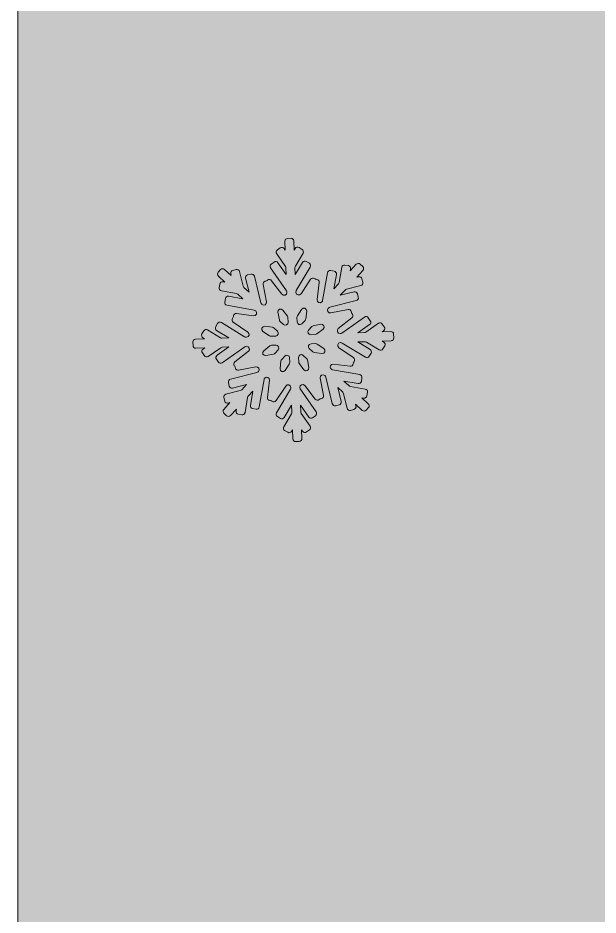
# Model space of a CAD drawing. Header units: millimetres. Extents: x 31 to 225, y -115 to -14.
# Drawn here: x 140.3 to 154.1, y -71.88 to -50.54 of the extents above; entities that cross this region are included whole.
import ezdxf

# ---------------------------------------------------------------- set-up
doc = ezdxf.new("R2010")
doc.units = ezdxf.units.MM
doc.header["$MEASUREMENT"] = 0
doc.layers.add('engraving', color=7, linetype='Continuous')
doc.layers.add('Layer 1', color=7, linetype='Continuous')

msp = doc.modelspace()

# ---------------------------------------------------------------- hatches: boundary and pattern name
at = {"layer": 'Layer 1'}
h = msp.add_hatch(color=2, dxfattribs=at)
h.dxf.hatch_style = 2
edge = h.paths.add_edge_path()
edge.add_spline(control_points=[(211.735, -40.876), (205.828, -35.752), (198.704, -32.392), (190.364, -30.797), (190.364, -30.797), (190.364, -29.654), (190.364, -29.654), (190.364, -27.087), (188.359, -24.969), (185.839, -24.777), (187.344, -23.662), (188.323, -21.878), (188.323, -19.861), (188.323, -16.481), (185.583, -13.74), (182.203, -13.74), (178.822, -13.74), (176.082, -16.481), (176.082, -19.861), (176.082, -21.878), (177.062, -23.662), (178.567, -24.777), (176.046, -24.969), (174.042, -27.087), (174.042, -29.654), (174.042, -29.654), (174.042, -29.716), (174.042, -29.716), (174.042, -29.716), (140.3, -29.716), (140.3, -29.716), (140.3, -29.716), (140.3, -114.865), (140.3, -114.865), (140.3, -114.865), (177.219, -114.865), (177.219, -114.865), (186.464, -114.865), (194.634, -113.223), (201.73, -109.939), (206.311, -107.871), (210.315, -105.094), (213.742, -101.606), (217.168, -98.119), (219.833, -93.933), (221.74, -89.047), (223.645, -84.161), (224.598, -78.555), (224.598, -72.23), (224.598, -58.768), (220.31, -48.317), (211.735, -40.876)], knot_values=[0, 0, 0, 0, 1, 1, 1, 2, 2, 2, 3, 3, 3, 4, 4, 4, 5, 5, 5, 6, 6, 6, 7, 7, 7, 8, 8, 8, 9, 9, 9, 10, 10, 10, 11, 11, 11, 12, 12, 12, 13, 13, 13, 14, 14, 14, 15, 15, 15, 16, 16, 16, 17, 17, 17, 17], degree=3, periodic=1)
edge = h.paths.add_edge_path()
edge.add_spline(control_points=[(178.395, -19.861), (178.395, -17.762), (180.103, -16.054), (182.203, -16.054), (184.302, -16.054), (186.01, -17.762), (186.01, -19.861), (186.01, -21.96), (184.302, -23.668), (182.203, -23.668), (180.103, -23.668), (178.395, -21.96), (178.395, -19.861)], knot_values=[0, 0, 0, 0, 1, 1, 1, 2, 2, 2, 3, 3, 3, 4, 4, 4, 4], degree=3, periodic=1)
edge = h.paths.add_edge_path()
edge.add_spline(control_points=[(191.572, -87.07), (188.734, -91.045), (184.557, -93.031), (179.043, -93.031), (179.043, -93.031), (168.46, -93.031), (168.46, -93.031), (168.46, -93.031), (168.46, -51.551), (168.46, -51.551), (168.46, -51.551), (177.705, -51.551), (177.705, -51.551), (183.625, -51.551), (188.126, -53.558), (191.208, -57.572), (194.289, -61.586), (195.83, -66.553), (195.83, -72.473), (195.83, -78.231), (194.41, -83.097), (191.572, -87.07)], knot_values=[0, 0, 0, 0, 1, 1, 1, 2, 2, 2, 3, 3, 3, 4, 4, 4, 5, 5, 5, 6, 6, 6, 7, 7, 7, 7], degree=3, periodic=1)

# ---------------------------------------------------------------- linework, layer by layer
at = {"layer": 'engraving', "lineweight": 0}
for points, knots in [([(149.238, -58.064), (149.237, -58.028), (149.207, -58), (149.17, -58.001), (149.17, -58.001), (148.962, -58.009), (148.962, -58.009), (148.962, -58.009), (149, -57.982), (149, -57.982), (149.03, -57.961), (149.037, -57.92), (149.016, -57.891), (149.016, -57.891), (148.968, -57.821), (148.968, -57.821), (148.947, -57.791), (148.906, -57.783), (148.876, -57.804), (148.876, -57.804), (148.58, -58.013), (148.58, -58.013), (148.57, -58.021), (148.558, -58.025), (148.545, -58.025), (148.545, -58.025), (148.385, -58.031), (148.385, -58.031), (148.385, -58.031), (148.667, -57.833), (148.667, -57.833), (148.696, -57.812), (148.703, -57.771), (148.683, -57.742), (148.683, -57.742), (148.634, -57.671), (148.634, -57.671), (148.613, -57.641), (148.572, -57.634), (148.542, -57.655), (148.542, -57.655), (148.004, -58.036), (148.004, -58.036), (147.993, -58.043), (147.981, -58.047), (147.968, -58.048), (147.968, -58.048), (147.965, -58.048), (147.965, -58.048), (147.902, -58.05), (147.872, -57.97), (147.922, -57.931), (147.922, -57.931), (148.245, -57.676), (148.245, -57.676), (148.273, -57.654), (148.279, -57.613), (148.257, -57.585), (148.257, -57.585), (148.246, -57.571), (148.246, -57.571), (148.24, -57.563), (148.236, -57.554), (148.234, -57.544), (148.234, -57.544), (148.231, -57.527), (148.231, -57.527), (148.224, -57.492), (148.189, -57.469), (148.153, -57.476), (148.153, -57.476), (147.746, -57.557), (147.746, -57.557), (147.683, -57.569), (147.642, -57.495), (147.684, -57.448), (147.684, -57.448), (147.691, -57.441), (147.691, -57.441), (147.7, -57.431), (147.711, -57.425), (147.724, -57.422), (147.724, -57.422), (148.349, -57.265), (148.349, -57.265), (148.384, -57.256), (148.406, -57.22), (148.397, -57.185), (148.397, -57.185), (148.376, -57.102), (148.376, -57.102), (148.367, -57.067), (148.332, -57.045), (148.297, -57.054), (148.297, -57.054), (147.969, -57.136), (147.969, -57.136), (147.969, -57.136), (148.082, -57.013), (148.082, -57.013), (148.091, -57.003), (148.102, -56.996), (148.114, -56.993), (148.114, -56.993), (148.457, -56.907), (148.457, -56.907), (148.492, -56.899), (148.514, -56.863), (148.505, -56.828), (148.505, -56.828), (148.484, -56.745), (148.484, -56.745), (148.476, -56.709), (148.44, -56.688), (148.405, -56.697), (148.405, -56.697), (148.36, -56.708), (148.36, -56.708), (148.36, -56.708), (148.507, -56.547), (148.507, -56.547), (148.531, -56.521), (148.529, -56.48), (148.503, -56.455), (148.503, -56.455), (148.441, -56.397), (148.441, -56.397), (148.414, -56.372), (148.372, -56.374), (148.348, -56.401), (148.348, -56.401), (148.207, -56.554), (148.207, -56.554), (148.207, -56.554), (148.215, -56.508), (148.215, -56.508), (148.222, -56.473), (148.198, -56.439), (148.162, -56.433), (148.162, -56.433), (148.079, -56.418), (148.079, -56.418), (148.044, -56.411), (148.009, -56.435), (148.003, -56.471), (148.003, -56.471), (147.94, -56.832), (147.94, -56.832), (147.938, -56.844), (147.933, -56.855), (147.924, -56.865), (147.924, -56.865), (147.817, -56.983), (147.817, -56.983), (147.817, -56.983), (147.876, -56.641), (147.876, -56.641), (147.882, -56.606), (147.858, -56.572), (147.823, -56.566), (147.823, -56.566), (147.74, -56.551), (147.74, -56.551), (147.704, -56.544), (147.67, -56.568), (147.664, -56.604), (147.664, -56.604), (147.549, -57.26), (147.549, -57.26), (147.547, -57.272), (147.542, -57.284), (147.533, -57.293), (147.533, -57.293), (147.533, -57.293), (147.533, -57.293), (147.49, -57.34), (147.412, -57.304), (147.42, -57.241), (147.42, -57.241), (147.469, -56.832), (147.469, -56.832), (147.474, -56.796), (147.448, -56.764), (147.412, -56.759), (147.412, -56.759), (147.397, -56.757), (147.397, -56.757), (147.387, -56.756), (147.377, -56.752), (147.368, -56.746), (147.368, -56.746), (147.355, -56.737), (147.355, -56.737), (147.325, -56.717), (147.284, -56.725), (147.264, -56.756), (147.264, -56.756), (147.035, -57.102), (147.035, -57.102), (147, -57.155), (146.917, -57.132), (146.914, -57.069), (146.914, -57.069), (146.914, -57.061), (146.914, -57.061), (146.914, -57.049), (146.917, -57.036), (146.923, -57.025), (146.923, -57.025), (147.255, -56.465), (147.255, -56.465), (147.274, -56.434), (147.264, -56.395), (147.233, -56.376), (147.233, -56.376), (147.161, -56.332), (147.161, -56.332), (147.13, -56.313), (147.089, -56.323), (147.07, -56.354), (147.07, -56.354), (146.897, -56.646), (146.897, -56.646), (146.897, -56.646), (146.891, -56.478), (146.891, -56.478), (146.89, -56.465), (146.893, -56.453), (146.9, -56.442), (146.9, -56.442), (147.082, -56.135), (147.082, -56.135), (147.1, -56.104), (147.09, -56.064), (147.06, -56.045), (147.06, -56.045), (146.987, -56.001), (146.987, -56.001), (146.956, -55.982), (146.915, -55.992), (146.897, -56.024), (146.897, -56.024), (146.874, -56.062), (146.874, -56.062), (146.874, -56.062), (146.865, -55.845), (146.865, -55.845), (146.863, -55.809), (146.833, -55.78), (146.797, -55.782), (146.797, -55.782), (146.713, -55.785), (146.713, -55.785), (146.676, -55.786), (146.648, -55.817), (146.65, -55.853), (146.65, -55.853), (146.658, -56.063), (146.658, -56.063), (146.658, -56.063), (146.633, -56.026), (146.633, -56.026), (146.612, -55.996), (146.571, -55.989), (146.541, -56.01), (146.541, -56.01), (146.472, -56.059), (146.472, -56.059), (146.442, -56.079), (146.435, -56.12), (146.456, -56.15), (146.456, -56.15), (146.664, -56.451), (146.664, -56.451), (146.671, -56.461), (146.675, -56.473), (146.675, -56.485), (146.675, -56.485), (146.682, -56.647), (146.682, -56.647), (146.682, -56.647), (146.486, -56.363), (146.486, -56.363), (146.465, -56.333), (146.424, -56.326), (146.394, -56.347), (146.394, -56.347), (146.325, -56.396), (146.325, -56.396), (146.296, -56.417), (146.289, -56.457), (146.309, -56.487), (146.309, -56.487), (146.687, -57.034), (146.687, -57.034), (146.694, -57.044), (146.698, -57.056), (146.699, -57.069), (146.699, -57.069), (146.699, -57.07), (146.699, -57.07), (146.702, -57.134), (146.62, -57.163), (146.581, -57.112), (146.581, -57.112), (146.333, -56.79), (146.333, -56.79), (146.31, -56.761), (146.269, -56.755), (146.24, -56.778), (146.24, -56.778), (146.228, -56.788), (146.228, -56.788), (146.22, -56.794), (146.21, -56.798), (146.2, -56.8), (146.2, -56.8), (146.185, -56.804), (146.185, -56.804), (146.149, -56.811), (146.126, -56.845), (146.133, -56.881), (146.133, -56.881), (146.214, -57.292), (146.214, -57.292), (146.227, -57.355), (146.152, -57.396), (146.105, -57.353), (146.105, -57.353), (146.101, -57.349), (146.101, -57.349), (146.092, -57.34), (146.085, -57.329), (146.082, -57.317), (146.082, -57.317), (145.925, -56.682), (145.925, -56.682), (145.917, -56.647), (145.881, -56.626), (145.846, -56.635), (145.846, -56.635), (145.764, -56.655), (145.764, -56.655), (145.729, -56.664), (145.708, -56.699), (145.716, -56.734), (145.716, -56.734), (145.798, -57.066), (145.798, -57.066), (145.798, -57.066), (145.677, -56.952), (145.677, -56.952), (145.668, -56.944), (145.661, -56.933), (145.658, -56.92), (145.658, -56.92), (145.572, -56.572), (145.572, -56.572), (145.563, -56.537), (145.528, -56.515), (145.492, -56.524), (145.492, -56.524), (145.411, -56.545), (145.411, -56.545), (145.376, -56.554), (145.354, -56.589), (145.363, -56.624), (145.363, -56.624), (145.374, -56.669), (145.374, -56.669), (145.374, -56.669), (145.216, -56.522), (145.216, -56.522), (145.19, -56.497), (145.148, -56.499), (145.123, -56.526), (145.123, -56.526), (145.066, -56.588), (145.066, -56.588), (145.042, -56.615), (145.043, -56.656), (145.07, -56.68), (145.07, -56.68), (145.224, -56.824), (145.224, -56.824), (145.224, -56.824), (145.179, -56.816), (145.179, -56.816), (145.143, -56.81), (145.109, -56.834), (145.102, -56.87), (145.102, -56.87), (145.088, -56.954), (145.088, -56.954), (145.082, -56.989), (145.105, -57.023), (145.141, -57.03), (145.141, -57.03), (145.497, -57.094), (145.497, -57.094), (145.509, -57.096), (145.521, -57.102), (145.53, -57.111), (145.53, -57.111), (145.648, -57.221), (145.648, -57.221), (145.648, -57.221), (145.311, -57.16), (145.311, -57.16), (145.275, -57.154), (145.241, -57.178), (145.235, -57.214), (145.235, -57.214), (145.22, -57.298), (145.22, -57.298), (145.214, -57.333), (145.238, -57.367), (145.273, -57.374), (145.273, -57.374), (145.921, -57.491), (145.921, -57.491), (145.934, -57.493), (145.945, -57.499), (145.954, -57.508), (145.954, -57.508), (145.957, -57.51), (145.957, -57.51), (146.004, -57.554), (145.967, -57.631), (145.904, -57.623), (145.904, -57.623), (145.5, -57.572), (145.5, -57.572), (145.464, -57.567), (145.431, -57.593), (145.427, -57.629), (145.427, -57.629), (145.425, -57.646), (145.425, -57.646), (145.424, -57.656), (145.42, -57.666), (145.415, -57.674), (145.415, -57.674), (145.405, -57.688), (145.405, -57.688), (145.386, -57.718), (145.394, -57.758), (145.423, -57.778), (145.423, -57.778), (145.771, -58.014), (145.771, -58.014), (145.824, -58.05), (145.8, -58.132), (145.737, -58.134), (145.737, -58.134), (145.729, -58.134), (145.729, -58.134), (145.716, -58.135), (145.703, -58.132), (145.692, -58.125), (145.692, -58.125), (145.139, -57.788), (145.139, -57.788), (145.108, -57.769), (145.067, -57.779), (145.048, -57.811), (145.048, -57.811), (145.005, -57.884), (145.005, -57.884), (144.987, -57.915), (144.997, -57.955), (145.027, -57.973), (145.027, -57.973), (145.318, -58.15), (145.318, -58.15), (145.318, -58.15), (145.152, -58.157), (145.152, -58.157), (145.14, -58.157), (145.127, -58.154), (145.116, -58.147), (145.116, -58.147), (144.813, -57.963), (144.813, -57.963), (144.782, -57.944), (144.741, -57.954), (144.722, -57.985), (144.722, -57.985), (144.679, -58.058), (144.679, -58.058), (144.66, -58.089), (144.67, -58.129), (144.701, -58.148), (144.701, -58.148), (144.742, -58.173), (144.742, -58.173), (144.742, -58.173), (144.526, -58.181), (144.526, -58.181), (144.49, -58.182), (144.461, -58.213), (144.463, -58.249), (144.463, -58.249), (144.466, -58.335), (144.466, -58.335), (144.468, -58.371), (144.498, -58.399), (144.534, -58.398), (144.534, -58.398), (144.743, -58.39), (144.743, -58.39), (144.743, -58.39), (144.705, -58.417), (144.705, -58.417), (144.675, -58.438), (144.668, -58.478), (144.689, -58.508), (144.689, -58.508), (144.737, -58.578), (144.737, -58.578), (144.758, -58.608), (144.799, -58.616), (144.829, -58.595), (144.829, -58.595), (145.125, -58.386), (145.125, -58.386), (145.135, -58.378), (145.147, -58.374), (145.16, -58.374), (145.16, -58.374), (145.32, -58.367), (145.32, -58.367), (145.32, -58.367), (145.038, -58.566), (145.038, -58.566), (145.009, -58.587), (145.002, -58.627), (145.022, -58.657), (145.022, -58.657), (145.071, -58.727), (145.071, -58.727), (145.091, -58.757), (145.133, -58.765), (145.162, -58.744), (145.162, -58.744), (145.701, -58.363), (145.701, -58.363), (145.712, -58.356), (145.724, -58.352), (145.736, -58.351), (145.736, -58.351), (145.74, -58.351), (145.74, -58.351), (145.803, -58.349), (145.833, -58.429), (145.783, -58.468), (145.783, -58.468), (145.46, -58.723), (145.46, -58.723), (145.431, -58.745), (145.426, -58.786), (145.448, -58.814), (145.448, -58.814), (145.459, -58.828), (145.459, -58.828), (145.465, -58.836), (145.469, -58.845), (145.471, -58.855), (145.471, -58.855), (145.474, -58.871), (145.474, -58.871), (145.481, -58.907), (145.516, -58.93), (145.551, -58.923), (145.551, -58.923), (145.959, -58.842), (145.959, -58.842), (146.021, -58.829), (146.063, -58.904), (146.021, -58.95), (146.021, -58.95), (146.014, -58.958), (146.014, -58.958), (146.005, -58.967), (145.994, -58.974), (145.981, -58.977), (145.981, -58.977), (145.356, -59.134), (145.356, -59.134), (145.321, -59.143), (145.299, -59.178), (145.308, -59.214), (145.308, -59.214), (145.329, -59.297), (145.329, -59.297), (145.337, -59.332), (145.373, -59.353), (145.408, -59.345), (145.408, -59.345), (145.736, -59.262), (145.736, -59.262), (145.736, -59.262), (145.623, -59.386), (145.623, -59.386), (145.614, -59.396), (145.603, -59.402), (145.59, -59.405), (145.59, -59.405), (145.248, -59.491), (145.248, -59.491), (145.213, -59.5), (145.191, -59.536), (145.2, -59.571), (145.2, -59.571), (145.221, -59.654), (145.221, -59.654), (145.229, -59.689), (145.265, -59.711), (145.3, -59.702), (145.3, -59.702), (145.345, -59.691), (145.345, -59.691), (145.345, -59.691), (145.198, -59.852), (145.198, -59.852), (145.174, -59.878), (145.175, -59.919), (145.202, -59.944), (145.202, -59.944), (145.264, -60.002), (145.264, -60.002), (145.291, -60.027), (145.332, -60.025), (145.357, -59.998), (145.357, -59.998), (145.497, -59.844), (145.497, -59.844), (145.497, -59.844), (145.489, -59.89), (145.489, -59.89), (145.483, -59.926), (145.507, -59.96), (145.542, -59.966), (145.542, -59.966), (145.625, -59.981), (145.625, -59.981), (145.661, -59.988), (145.695, -59.964), (145.702, -59.928), (145.702, -59.928), (145.765, -59.567), (145.765, -59.567), (145.767, -59.555), (145.772, -59.543), (145.781, -59.534), (145.781, -59.534), (145.888, -59.416), (145.888, -59.416), (145.888, -59.416), (145.829, -59.757), (145.829, -59.757), (145.823, -59.793), (145.846, -59.827), (145.882, -59.833), (145.882, -59.833), (145.965, -59.848), (145.965, -59.848), (146.001, -59.855), (146.035, -59.831), (146.041, -59.795), (146.041, -59.795), (146.155, -59.139), (146.155, -59.139), (146.158, -59.126), (146.163, -59.115), (146.172, -59.106), (146.172, -59.106), (146.172, -59.106), (146.172, -59.106), (146.215, -59.059), (146.293, -59.095), (146.285, -59.158), (146.285, -59.158), (146.235, -59.567), (146.235, -59.567), (146.231, -59.603), (146.257, -59.635), (146.292, -59.64), (146.292, -59.64), (146.308, -59.642), (146.308, -59.642), (146.318, -59.643), (146.328, -59.647), (146.337, -59.652), (146.337, -59.652), (146.35, -59.661), (146.35, -59.661), (146.38, -59.682), (146.421, -59.674), (146.441, -59.643), (146.441, -59.643), (146.67, -59.297), (146.67, -59.297), (146.705, -59.243), (146.788, -59.266), (146.79, -59.33), (146.79, -59.33), (146.791, -59.337), (146.791, -59.337), (146.791, -59.35), (146.788, -59.363), (146.782, -59.374), (146.782, -59.374), (146.449, -59.933), (146.449, -59.933), (146.431, -59.964), (146.441, -60.004), (146.472, -60.023), (146.472, -60.023), (146.544, -60.067), (146.544, -60.067), (146.575, -60.086), (146.616, -60.076), (146.635, -60.045), (146.635, -60.045), (146.808, -59.753), (146.808, -59.753), (146.808, -59.753), (146.814, -59.921), (146.814, -59.921), (146.815, -59.933), (146.812, -59.946), (146.805, -59.957), (146.805, -59.957), (146.623, -60.264), (146.623, -60.264), (146.605, -60.295), (146.615, -60.335), (146.645, -60.354), (146.645, -60.354), (146.718, -60.398), (146.718, -60.398), (146.749, -60.417), (146.79, -60.407), (146.808, -60.375), (146.808, -60.375), (146.831, -60.337), (146.831, -60.337), (146.831, -60.337), (146.84, -60.554), (146.84, -60.554), (146.841, -60.59), (146.872, -60.618), (146.908, -60.617), (146.908, -60.617), (146.992, -60.614), (146.992, -60.614), (147.028, -60.612), (147.057, -60.582), (147.055, -60.546), (147.055, -60.546), (147.047, -60.335), (147.047, -60.335), (147.047, -60.335), (147.072, -60.373), (147.072, -60.373), (147.093, -60.403), (147.134, -60.41), (147.164, -60.389), (147.164, -60.389), (147.233, -60.34), (147.233, -60.34), (147.263, -60.319), (147.27, -60.279), (147.249, -60.249), (147.249, -60.249), (147.041, -59.948), (147.041, -59.948), (147.034, -59.938), (147.03, -59.926), (147.03, -59.913), (147.03, -59.913), (147.023, -59.752), (147.023, -59.752), (147.023, -59.752), (147.219, -60.035), (147.219, -60.035), (147.239, -60.065), (147.281, -60.073), (147.311, -60.052), (147.311, -60.052), (147.38, -60.003), (147.38, -60.003), (147.409, -59.982), (147.416, -59.942), (147.396, -59.912), (147.396, -59.912), (147.018, -59.365), (147.018, -59.365), (147.011, -59.355), (147.007, -59.342), (147.006, -59.33), (147.006, -59.33), (147.006, -59.329), (147.006, -59.329), (147.003, -59.265), (147.084, -59.236), (147.124, -59.286), (147.124, -59.286), (147.372, -59.609), (147.372, -59.609), (147.394, -59.638), (147.436, -59.643), (147.465, -59.621), (147.465, -59.621), (147.477, -59.611), (147.477, -59.611), (147.485, -59.605), (147.495, -59.6), (147.505, -59.598), (147.505, -59.598), (147.52, -59.595), (147.52, -59.595), (147.556, -59.588), (147.579, -59.554), (147.572, -59.518), (147.572, -59.518), (147.491, -59.107), (147.491, -59.107), (147.478, -59.044), (147.553, -59.002), (147.6, -59.046), (147.6, -59.046), (147.604, -59.05), (147.604, -59.05), (147.613, -59.058), (147.62, -59.069), (147.623, -59.082), (147.623, -59.082), (147.779, -59.716), (147.779, -59.716), (147.788, -59.752), (147.824, -59.773), (147.859, -59.764), (147.859, -59.764), (147.941, -59.744), (147.941, -59.744), (147.976, -59.735), (147.997, -59.699), (147.989, -59.664), (147.989, -59.664), (147.907, -59.333), (147.907, -59.333), (147.907, -59.333), (148.028, -59.446), (148.028, -59.446), (148.037, -59.455), (148.044, -59.466), (148.047, -59.479), (148.047, -59.479), (148.133, -59.827), (148.133, -59.827), (148.142, -59.862), (148.177, -59.883), (148.213, -59.875), (148.213, -59.875), (148.294, -59.854), (148.294, -59.854), (148.329, -59.845), (148.351, -59.81), (148.342, -59.775), (148.342, -59.775), (148.331, -59.73), (148.331, -59.73), (148.331, -59.73), (148.488, -59.877), (148.488, -59.877), (148.515, -59.902), (148.557, -59.9), (148.582, -59.873), (148.582, -59.873), (148.639, -59.811), (148.639, -59.811), (148.663, -59.784), (148.662, -59.743), (148.635, -59.718), (148.635, -59.718), (148.481, -59.574), (148.481, -59.574), (148.481, -59.574), (148.526, -59.582), (148.526, -59.582), (148.562, -59.589), (148.596, -59.565), (148.602, -59.529), (148.602, -59.529), (148.617, -59.445), (148.617, -59.445), (148.623, -59.409), (148.6, -59.375), (148.564, -59.369), (148.564, -59.369), (148.208, -59.305), (148.208, -59.305), (148.196, -59.302), (148.184, -59.297), (148.175, -59.288), (148.175, -59.288), (148.057, -59.178), (148.057, -59.178), (148.057, -59.178), (148.394, -59.239), (148.394, -59.239), (148.43, -59.245), (148.464, -59.221), (148.47, -59.185), (148.47, -59.185), (148.485, -59.101), (148.485, -59.101), (148.491, -59.065), (148.467, -59.032), (148.432, -59.025), (148.432, -59.025), (147.784, -58.908), (147.784, -58.908), (147.771, -58.906), (147.76, -58.9), (147.751, -58.891), (147.751, -58.891), (147.747, -58.888), (147.747, -58.888), (147.701, -58.845), (147.737, -58.767), (147.801, -58.775), (147.801, -58.775), (148.204, -58.827), (148.204, -58.827), (148.24, -58.831), (148.273, -58.806), (148.278, -58.77), (148.278, -58.77), (148.28, -58.753), (148.28, -58.753), (148.281, -58.743), (148.285, -58.733), (148.29, -58.725), (148.29, -58.725), (148.299, -58.711), (148.299, -58.711), (148.319, -58.681), (148.311, -58.64), (148.281, -58.62), (148.281, -58.62), (147.934, -58.385), (147.934, -58.385), (147.881, -58.349), (147.905, -58.267), (147.968, -58.265), (147.968, -58.265), (147.976, -58.264), (147.976, -58.264), (147.989, -58.264), (148.002, -58.267), (148.013, -58.274), (148.013, -58.274), (148.566, -58.611), (148.566, -58.611), (148.597, -58.63), (148.638, -58.62), (148.656, -58.588), (148.656, -58.588), (148.7, -58.515), (148.7, -58.515), (148.718, -58.484), (148.708, -58.444), (148.678, -58.426), (148.678, -58.426), (148.387, -58.248), (148.387, -58.248), (148.387, -58.248), (148.552, -58.242), (148.552, -58.242), (148.565, -58.242), (148.578, -58.245), (148.589, -58.252), (148.589, -58.252), (148.892, -58.436), (148.892, -58.436), (148.923, -58.455), (148.964, -58.445), (148.983, -58.414), (148.983, -58.414), (149.026, -58.34), (149.026, -58.34), (149.044, -58.309), (149.035, -58.269), (149.004, -58.251), (149.004, -58.251), (148.963, -58.226), (148.963, -58.226), (148.963, -58.226), (149.179, -58.218), (149.179, -58.218), (149.215, -58.216), (149.243, -58.186), (149.242, -58.15), (149.242, -58.15), (149.238, -58.064), (149.238, -58.064)], [0, 0, 0, 0, 1, 1, 1, 2, 2, 2, 3, 3, 3, 4, 4, 4, 5, 5, 5, 6, 6, 6, 7, 7, 7, 8, 8, 8, 9, 9, 9, 10, 10, 10, 11, 11, 11, 12, 12, 12, 13, 13, 13, 14, 14, 14, 15, 15, 15, 16, 16, 16, 17, 17, 17, 18, 18, 18, 19, 19, 19, 20, 20, 20, 21, 21, 21, 22, 22, 22, 23, 23, 23, 24, 24, 24, 25, 25, 25, 26, 26, 26, 27, 27, 27, 28, 28, 28, 29, 29, 29, 30, 30, 30, 31, 31, 31, 32, 32, 32, 33, 33, 33, 34, 34, 34, 35, 35, 35, 36, 36, 36, 37, 37, 37, 38, 38, 38, 39, 39, 39, 40, 40, 40, 41, 41, 41, 42, 42, 42, 43, 43, 43, 44, 44, 44, 45, 45, 45, 46, 46, 46, 47, 47, 47, 48, 48, 48, 49, 49, 49, 50, 50, 50, 51, 51, 51, 52, 52, 52, 53, 53, 53, 54, 54, 54, 55, 55, 55, 56, 56, 56, 57, 57, 57, 58, 58, 58, 59, 59, 59, 60, 60, 60, 61, 61, 61, 62, 62, 62, 63, 63, 63, 64, 64, 64, 65, 65, 65, 66, 66, 66, 67, 67, 67, 68, 68, 68, 69, 69, 69, 70, 70, 70, 71, 71, 71, 72, 72, 72, 73, 73, 73, 74, 74, 74, 75, 75, 75, 76, 76, 76, 77, 77, 77, 78, 78, 78, 79, 79, 79, 80, 80, 80, 81, 81, 81, 82, 82, 82, 83, 83, 83, 84, 84, 84, 85, 85, 85, 86, 86, 86, 87, 87, 87, 88, 88, 88, 89, 89, 89, 90, 90, 90, 91, 91, 91, 92, 92, 92, 93, 93, 93, 94, 94, 94, 95, 95, 95, 96, 96, 96, 97, 97, 97, 98, 98, 98, 99, 99, 99, 100, 100, 100, 101, 101, 101, 102, 102, 102, 103, 103, 103, 104, 104, 104, 105, 105, 105, 106, 106, 106, 107, 107, 107, 108, 108, 108, 109, 109, 109, 110, 110, 110, 111, 111, 111, 112, 112, 112, 113, 113, 113, 114, 114, 114, 115, 115, 115, 116, 116, 116, 117, 117, 117, 118, 118, 118, 119, 119, 119, 120, 120, 120, 121, 121, 121, 122, 122, 122, 123, 123, 123, 124, 124, 124, 125, 125, 125, 126, 126, 126, 127, 127, 127, 128, 128, 128, 129, 129, 129, 130, 130, 130, 131, 131, 131, 132, 132, 132, 133, 133, 133, 134, 134, 134, 135, 135, 135, 136, 136, 136, 137, 137, 137, 138, 138, 138, 139, 139, 139, 140, 140, 140, 141, 141, 141, 142, 142, 142, 143, 143, 143, 144, 144, 144, 145, 145, 145, 146, 146, 146, 147, 147, 147, 148, 148, 148, 149, 149, 149, 150, 150, 150, 151, 151, 151, 152, 152, 152, 153, 153, 153, 154, 154, 154, 155, 155, 155, 156, 156, 156, 157, 157, 157, 158, 158, 158, 159, 159, 159, 160, 160, 160, 161, 161, 161, 162, 162, 162, 163, 163, 163, 164, 164, 164, 165, 165, 165, 166, 166, 166, 167, 167, 167, 168, 168, 168, 169, 169, 169, 170, 170, 170, 171, 171, 171, 172, 172, 172, 173, 173, 173, 174, 174, 174, 175, 175, 175, 176, 176, 176, 177, 177, 177, 178, 178, 178, 179, 179, 179, 180, 180, 180, 181, 181, 181, 182, 182, 182, 183, 183, 183, 184, 184, 184, 185, 185, 185, 186, 186, 186, 187, 187, 187, 188, 188, 188, 189, 189, 189, 190, 190, 190, 191, 191, 191, 192, 192, 192, 193, 193, 193, 194, 194, 194, 195, 195, 195, 196, 196, 196, 197, 197, 197, 198, 198, 198, 199, 199, 199, 200, 200, 200, 201, 201, 201, 202, 202, 202, 203, 203, 203, 204, 204, 204, 205, 205, 205, 206, 206, 206, 207, 207, 207, 208, 208, 208, 209, 209, 209, 210, 210, 210, 211, 211, 211, 212, 212, 212, 213, 213, 213, 214, 214, 214, 215, 215, 215, 216, 216, 216, 217, 217, 217, 218, 218, 218, 219, 219, 219, 220, 220, 220, 221, 221, 221, 222, 222, 222, 223, 223, 223, 224, 224, 224, 225, 225, 225, 226, 226, 226, 227, 227, 227, 228, 228, 228, 229, 229, 229, 230, 230, 230, 231, 231, 231, 232, 232, 232, 233, 233, 233, 234, 234, 234, 235, 235, 235, 236, 236, 236, 237, 237, 237, 238, 238, 238, 239, 239, 239, 240, 240, 240, 241, 241, 241, 242, 242, 242, 243, 243, 243, 244, 244, 244, 245, 245, 245, 246, 246, 246, 247, 247, 247, 248, 248, 248, 249, 249, 249, 250, 250, 250, 251, 251, 251, 252, 252, 252, 253, 253, 253, 254, 254, 254, 255, 255, 255, 256, 256, 256, 257, 257, 257, 258, 258, 258, 259, 259, 259, 260, 260, 260, 261, 261, 261, 262, 262, 262, 263, 263, 263, 264, 264, 264, 265, 265, 265, 266, 266, 266, 267, 267, 267, 268, 268, 268, 269, 269, 269, 270, 270, 270, 271, 271, 271, 272, 272, 272, 273, 273, 273, 274, 274, 274, 275, 275, 275, 276, 276, 276, 277, 277, 277, 278, 278, 278, 279, 279, 279, 280, 280, 280, 281, 281, 281, 282, 282, 282, 283, 283, 283, 284, 284, 284, 285, 285, 285, 286, 286, 286, 287, 287, 287, 288, 288, 288, 289, 289, 289, 290, 290, 290, 291, 291, 291, 292, 292, 292, 293, 293, 293, 294, 294, 294, 295, 295, 295, 296, 296, 296, 297, 297, 297, 298, 298, 298, 299, 299, 299, 300, 300, 300, 301, 301, 301, 302, 302, 302, 303, 303, 303, 304, 304, 304, 305, 305, 305, 306, 306, 306, 307, 307, 307, 308, 308, 308, 309, 309, 309, 310, 310, 310, 311, 311, 311, 312, 312, 312, 313, 313, 313, 314, 314, 314, 315, 315, 315, 316, 316, 316, 317, 317, 317, 318, 318, 318, 319, 319, 319, 320, 320, 320, 321, 321, 321, 322, 322, 322, 323, 323, 323, 324, 324, 324, 325, 325, 325, 326, 326, 326, 327, 327, 327, 328, 328, 328, 329, 329, 329, 330, 330, 330, 331, 331, 331, 332, 332, 332, 333, 333, 333, 334, 334, 334, 335, 335, 335, 336, 336, 336, 336]), ([(146.943, -57.773), (146.943, -57.773), (146.939, -57.662), (146.939, -57.662), (146.938, -57.649), (146.942, -57.635), (146.949, -57.624), (146.949, -57.624), (147.049, -57.472), (147.049, -57.472), (147.087, -57.414), (147.177, -57.448), (147.169, -57.516), (147.169, -57.516), (147.147, -57.698), (147.147, -57.698), (147.145, -57.712), (147.14, -57.724), (147.13, -57.735), (147.13, -57.735), (147.057, -57.815), (147.057, -57.815), (147.017, -57.858), (146.945, -57.832), (146.943, -57.773)], [0, 0, 0, 0, 1, 1, 1, 2, 2, 2, 3, 3, 3, 4, 4, 4, 5, 5, 5, 6, 6, 6, 7, 7, 7, 8, 8, 8, 8]), ([(146.6, -57.49), (146.6, -57.49), (146.71, -57.633), (146.71, -57.633), (146.718, -57.643), (146.723, -57.657), (146.723, -57.67), (146.723, -57.67), (146.728, -57.781), (146.728, -57.781), (146.73, -57.84), (146.66, -57.872), (146.617, -57.832), (146.617, -57.832), (146.538, -57.758), (146.538, -57.758), (146.528, -57.748), (146.521, -57.736), (146.519, -57.723), (146.519, -57.723), (146.483, -57.543), (146.483, -57.543), (146.47, -57.475), (146.557, -57.435), (146.6, -57.49)], [0, 0, 0, 0, 1, 1, 1, 2, 2, 2, 3, 3, 3, 4, 4, 4, 5, 5, 5, 6, 6, 6, 7, 7, 7, 8, 8, 8, 8]), ([(147.213, -57.965), (147.213, -57.965), (147.288, -57.882), (147.288, -57.882), (147.298, -57.872), (147.31, -57.865), (147.324, -57.862), (147.324, -57.862), (147.504, -57.826), (147.504, -57.826), (147.572, -57.813), (147.612, -57.899), (147.558, -57.942), (147.558, -57.942), (147.412, -58.057), (147.412, -58.057), (147.401, -58.065), (147.388, -58.07), (147.374, -58.071), (147.374, -58.071), (147.264, -58.075), (147.264, -58.075), (147.205, -58.077), (147.173, -58.008), (147.213, -57.965)], [0, 0, 0, 0, 1, 1, 1, 2, 2, 2, 3, 3, 3, 4, 4, 4, 5, 5, 5, 6, 6, 6, 7, 7, 7, 8, 8, 8, 8]), ([(146.283, -58.1), (146.283, -58.1), (146.129, -57.996), (146.129, -57.996), (146.072, -57.957), (146.106, -57.868), (146.174, -57.876), (146.174, -57.876), (146.355, -57.899), (146.355, -57.899), (146.369, -57.901), (146.382, -57.907), (146.392, -57.917), (146.392, -57.917), (146.474, -57.994), (146.474, -57.994), (146.517, -58.033), (146.49, -58.105), (146.432, -58.107), (146.432, -58.107), (146.323, -58.111), (146.323, -58.111), (146.309, -58.112), (146.295, -58.108), (146.283, -58.1)], [0, 0, 0, 0, 1, 1, 1, 2, 2, 2, 3, 3, 3, 4, 4, 4, 5, 5, 5, 6, 6, 6, 7, 7, 7, 8, 8, 8, 8]), ([(146.492, -58.434), (146.492, -58.434), (146.417, -58.516), (146.417, -58.516), (146.407, -58.527), (146.395, -58.534), (146.381, -58.537), (146.381, -58.537), (146.201, -58.573), (146.201, -58.573), (146.133, -58.586), (146.093, -58.499), (146.147, -58.457), (146.147, -58.457), (146.293, -58.342), (146.293, -58.342), (146.304, -58.334), (146.317, -58.329), (146.331, -58.328), (146.331, -58.328), (146.441, -58.324), (146.441, -58.324), (146.499, -58.322), (146.531, -58.391), (146.492, -58.434)], [0, 0, 0, 0, 1, 1, 1, 2, 2, 2, 3, 3, 3, 4, 4, 4, 5, 5, 5, 6, 6, 6, 7, 7, 7, 8, 8, 8, 8]), ([(147.421, -58.299), (147.421, -58.299), (147.575, -58.403), (147.575, -58.403), (147.633, -58.442), (147.599, -58.531), (147.53, -58.522), (147.53, -58.522), (147.35, -58.499), (147.35, -58.499), (147.336, -58.498), (147.323, -58.492), (147.313, -58.482), (147.313, -58.482), (147.231, -58.405), (147.231, -58.405), (147.188, -58.365), (147.215, -58.294), (147.273, -58.292), (147.273, -58.292), (147.382, -58.287), (147.382, -58.287), (147.396, -58.287), (147.41, -58.291), (147.421, -58.299)], [0, 0, 0, 0, 1, 1, 1, 2, 2, 2, 3, 3, 3, 4, 4, 4, 5, 5, 5, 6, 6, 6, 7, 7, 7, 8, 8, 8, 8]), ([(146.762, -58.626), (146.762, -58.626), (146.766, -58.736), (146.766, -58.736), (146.767, -58.75), (146.763, -58.764), (146.756, -58.775), (146.756, -58.775), (146.656, -58.927), (146.656, -58.927), (146.617, -58.984), (146.527, -58.951), (146.536, -58.882), (146.536, -58.882), (146.558, -58.701), (146.558, -58.701), (146.56, -58.687), (146.565, -58.674), (146.575, -58.664), (146.575, -58.664), (146.648, -58.584), (146.648, -58.584), (146.687, -58.541), (146.76, -58.567), (146.762, -58.626)], [0, 0, 0, 0, 1, 1, 1, 2, 2, 2, 3, 3, 3, 4, 4, 4, 5, 5, 5, 6, 6, 6, 7, 7, 7, 8, 8, 8, 8]), ([(147.105, -58.909), (147.105, -58.909), (146.995, -58.766), (146.995, -58.766), (146.987, -58.755), (146.982, -58.742), (146.982, -58.729), (146.982, -58.729), (146.977, -58.618), (146.977, -58.618), (146.975, -58.559), (147.045, -58.527), (147.088, -58.567), (147.088, -58.567), (147.167, -58.641), (147.167, -58.641), (147.177, -58.65), (147.183, -58.663), (147.186, -58.676), (147.186, -58.676), (147.222, -58.856), (147.222, -58.856), (147.235, -58.924), (147.148, -58.964), (147.105, -58.909)], [0, 0, 0, 0, 1, 1, 1, 2, 2, 2, 3, 3, 3, 4, 4, 4, 5, 5, 5, 6, 6, 6, 7, 7, 7, 8, 8, 8, 8])]:
    msp.add_open_spline(points, degree=3, knots=knots, dxfattribs=at)
at = {"layer": 'Layer 1', "lineweight": 0}
msp.add_open_spline([(211.735, -40.876), (205.828, -35.752), (198.704, -32.392), (190.364, -30.797), (190.364, -30.797), (190.364, -29.654), (190.364, -29.654), (190.364, -27.087), (188.359, -24.969), (185.839, -24.777), (187.344, -23.662), (188.323, -21.878), (188.323, -19.861), (188.323, -16.481), (185.583, -13.74), (182.203, -13.74), (178.822, -13.74), (176.082, -16.481), (176.082, -19.861), (176.082, -21.878), (177.062, -23.662), (178.567, -24.777), (176.046, -24.969), (174.042, -27.087), (174.042, -29.654), (174.042, -29.654), (174.042, -29.716), (174.042, -29.716), (174.042, -29.716), (140.3, -29.716), (140.3, -29.716), (140.3, -29.716), (140.3, -114.865), (140.3, -114.865), (140.3, -114.865), (177.219, -114.865), (177.219, -114.865), (186.464, -114.865), (194.634, -113.223), (201.73, -109.939), (206.311, -107.871), (210.315, -105.094), (213.742, -101.606), (217.168, -98.119), (219.833, -93.933), (221.74, -89.047), (223.645, -84.161), (224.598, -78.555), (224.598, -72.23), (224.598, -58.768), (220.31, -48.317), (211.735, -40.876)], degree=3, knots=[0, 0, 0, 0, 1, 1, 1, 2, 2, 2, 3, 3, 3, 4, 4, 4, 5, 5, 5, 6, 6, 6, 7, 7, 7, 8, 8, 8, 9, 9, 9, 10, 10, 10, 11, 11, 11, 12, 12, 12, 13, 13, 13, 14, 14, 14, 15, 15, 15, 16, 16, 16, 17, 17, 17, 17], dxfattribs=at)

doc.saveas('drawing.dxf')
